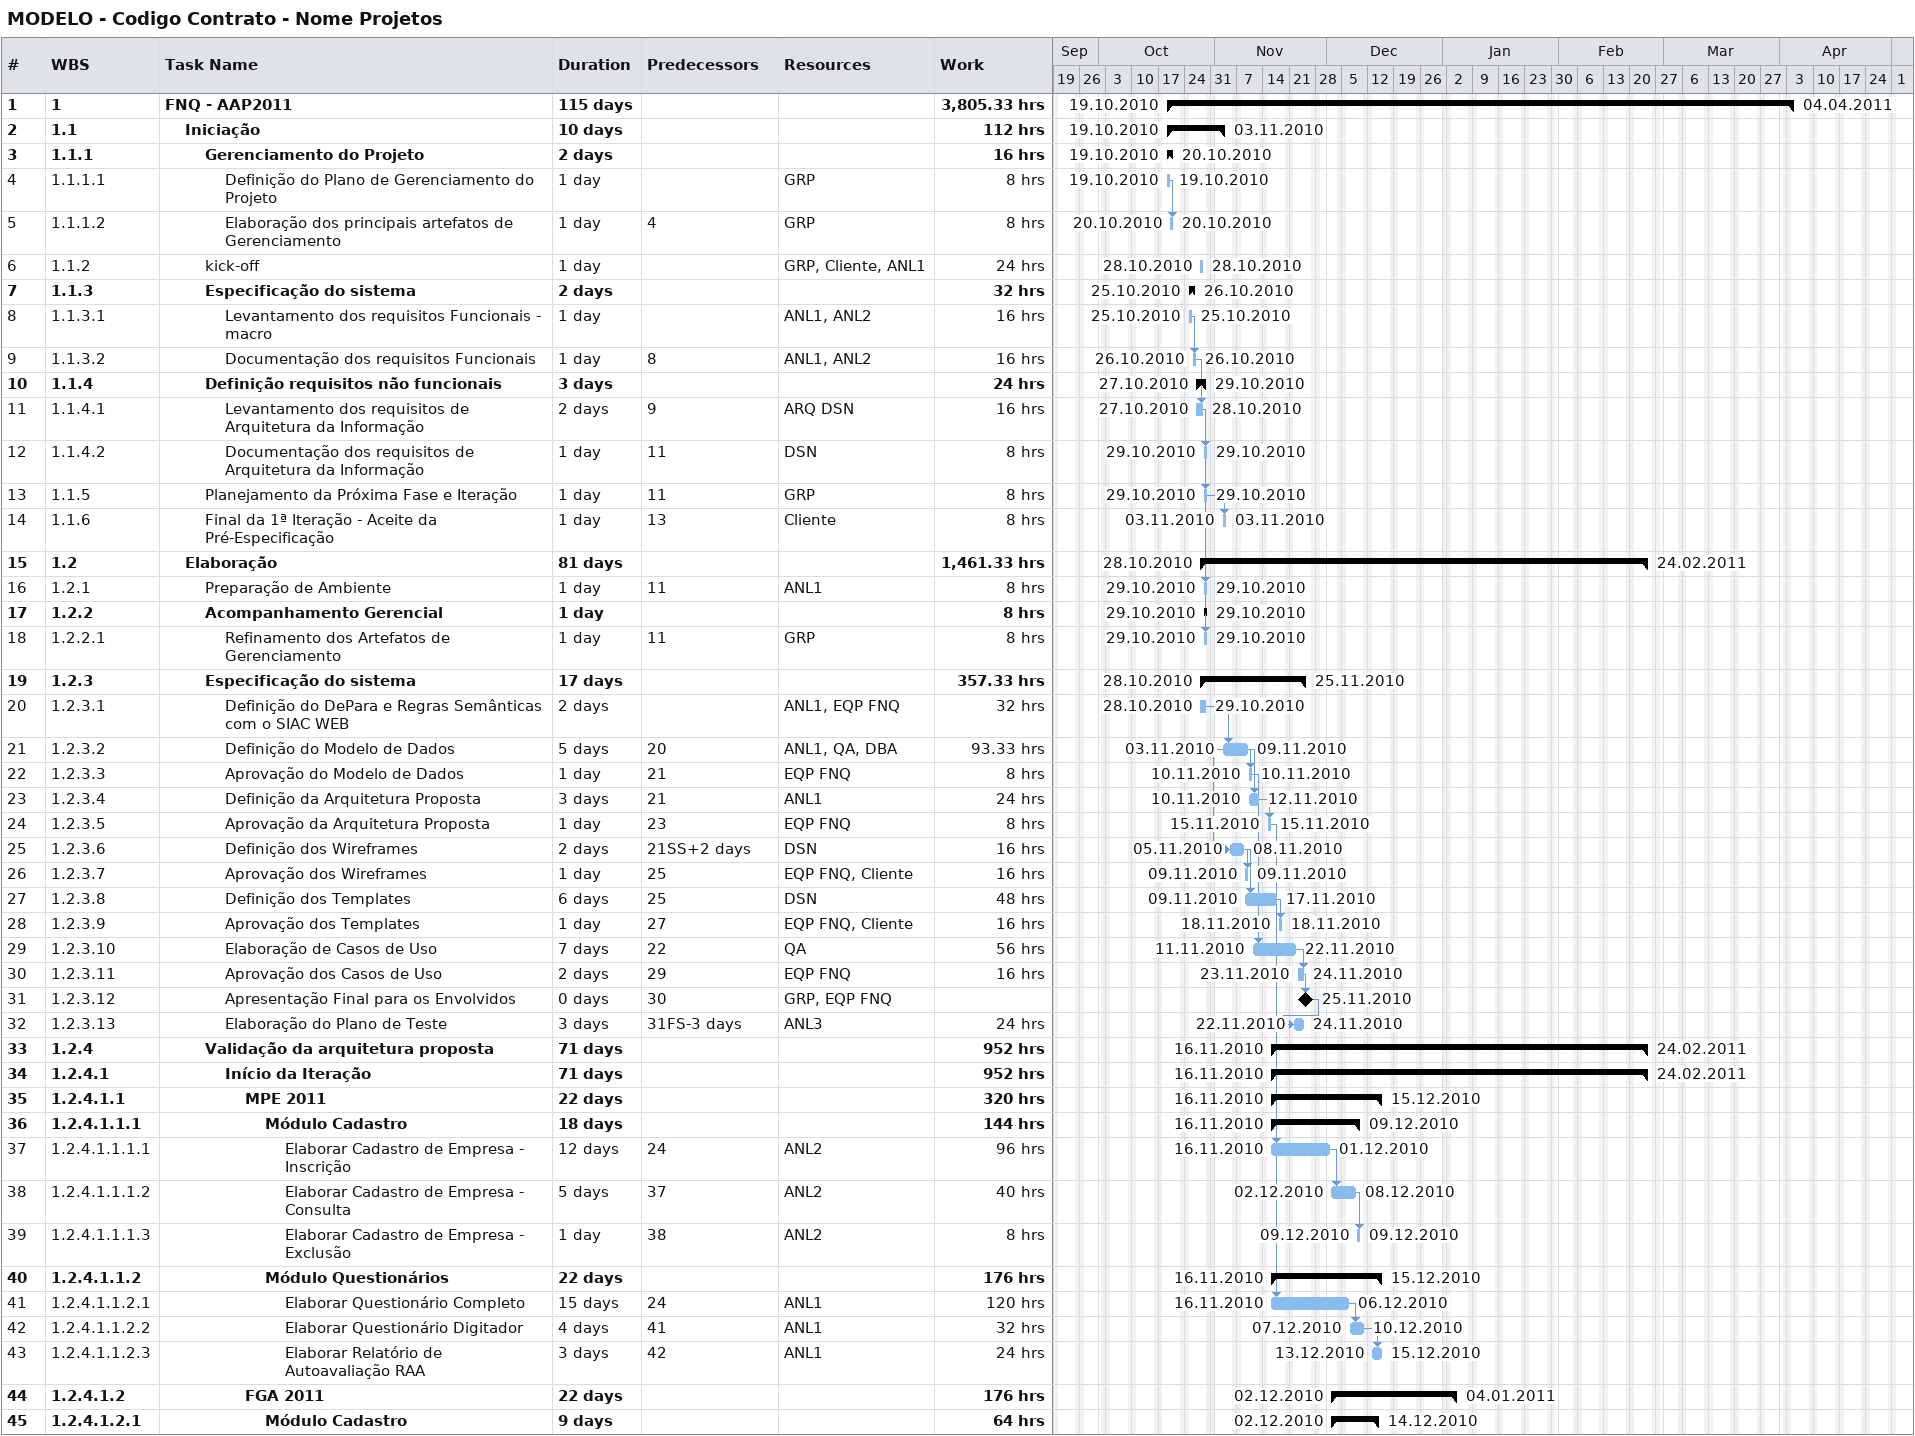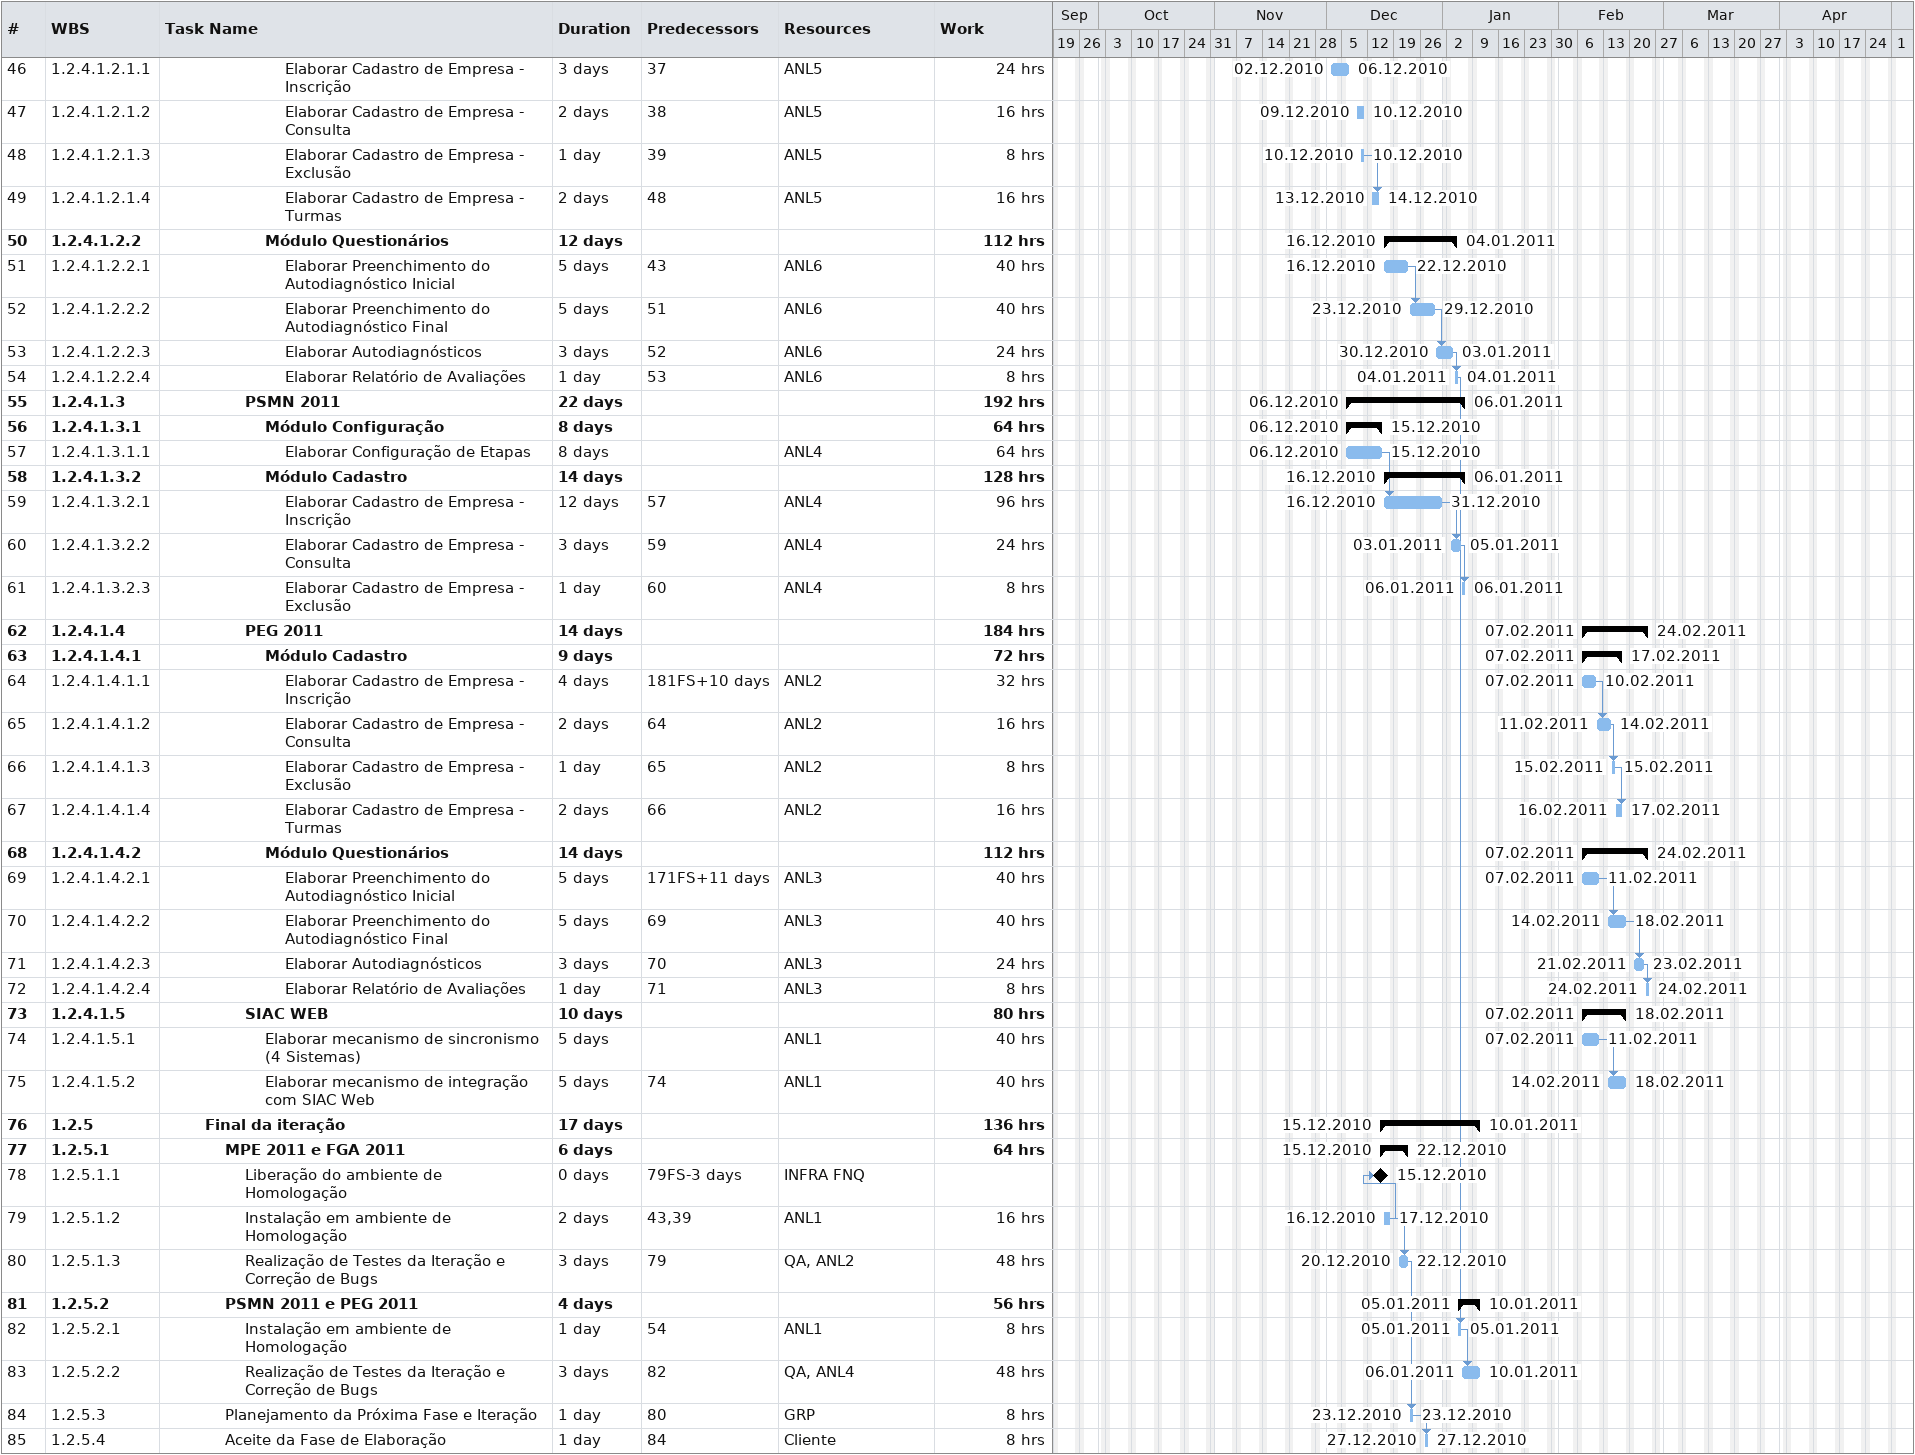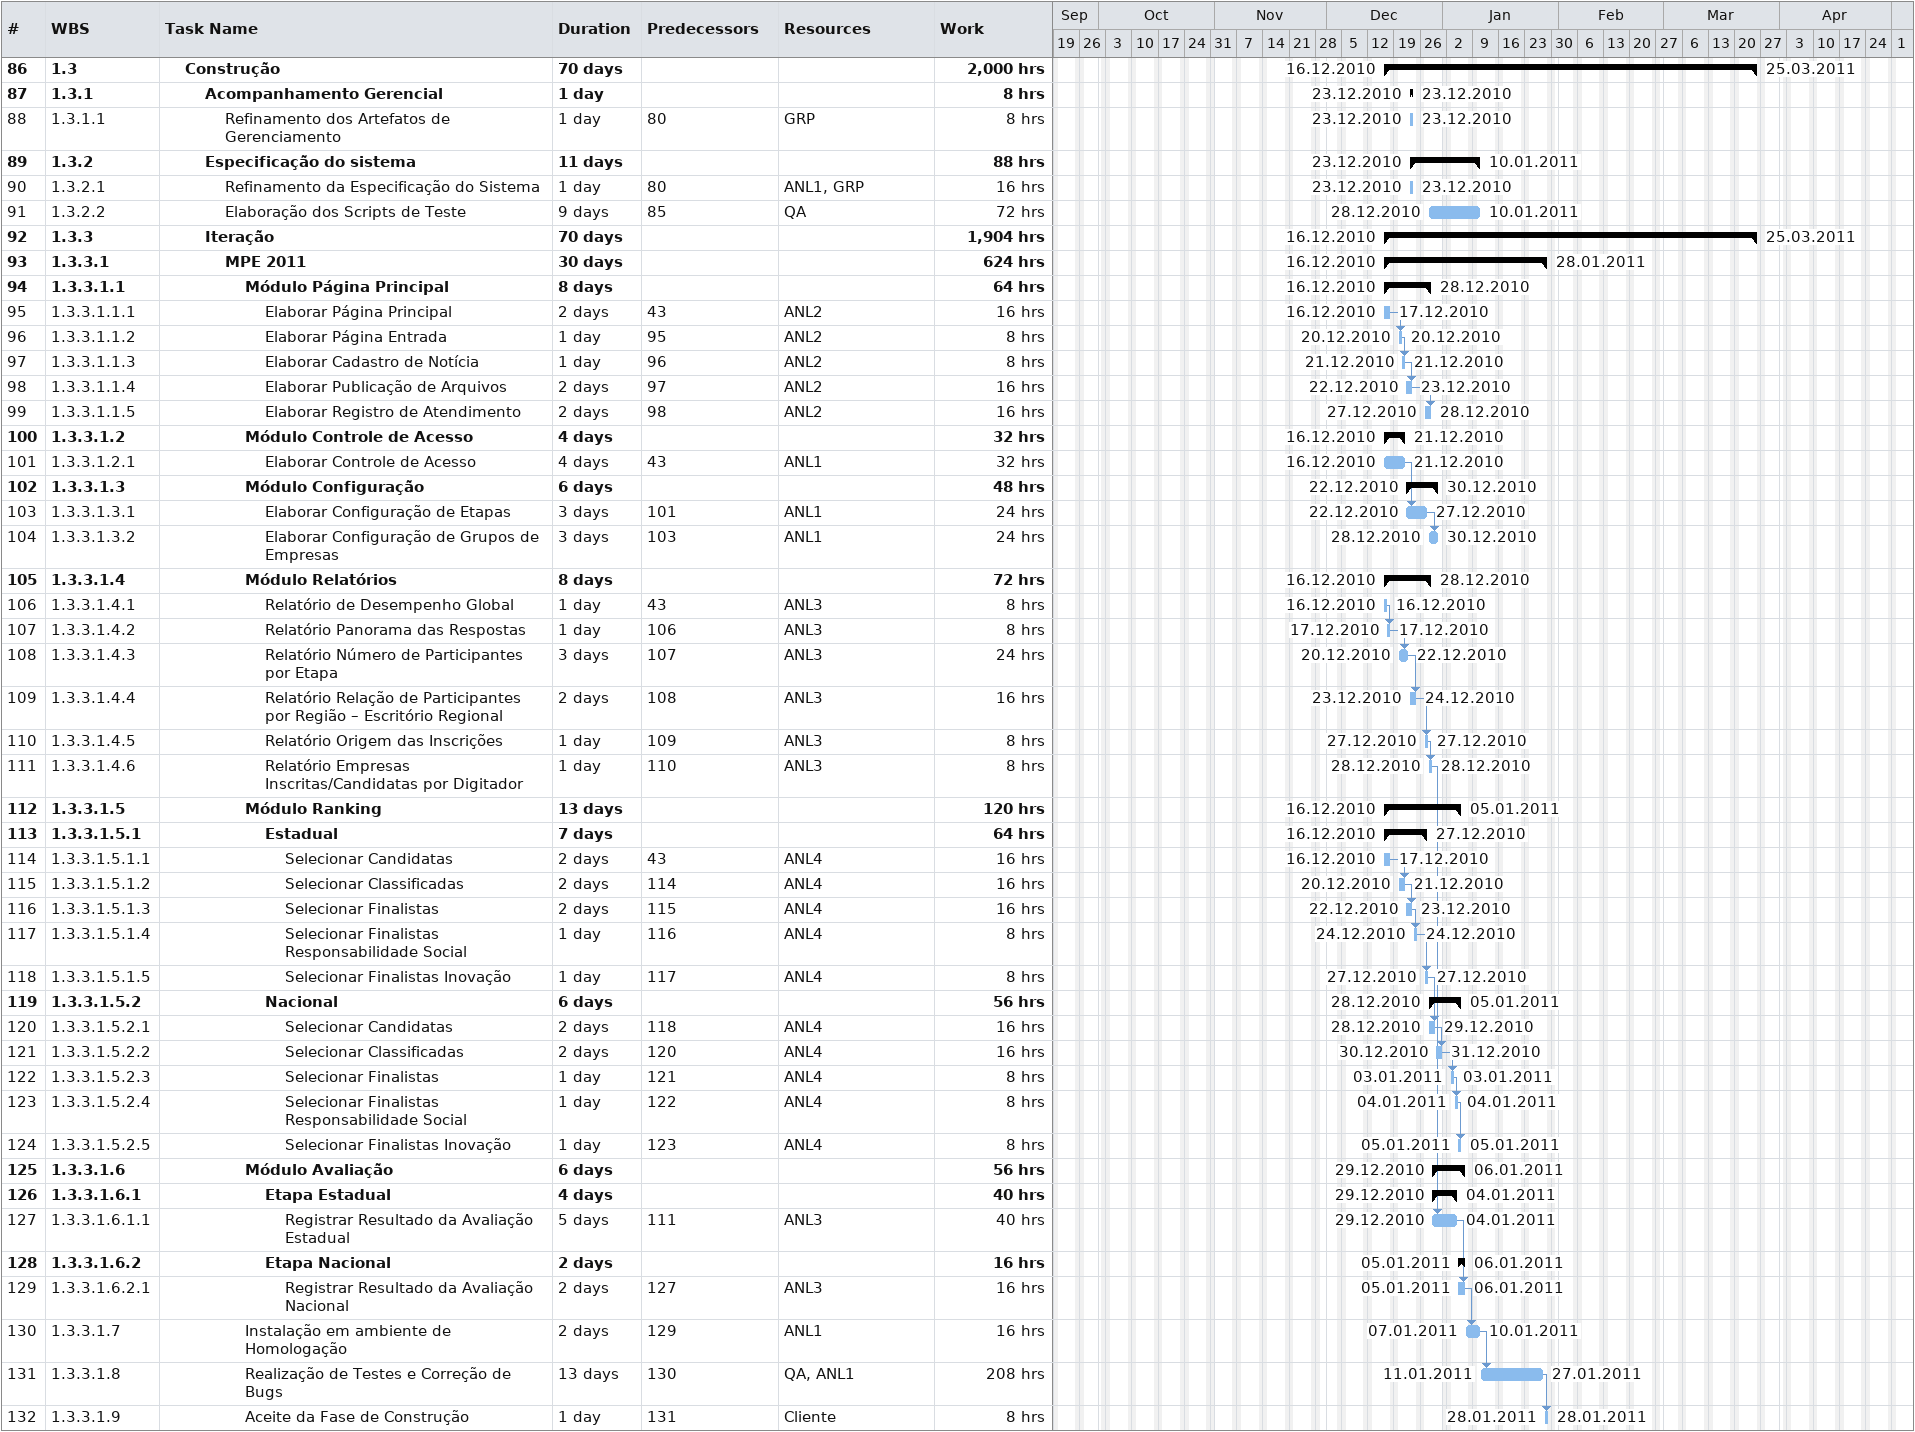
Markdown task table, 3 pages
MODELO - Codigo Contrato - Nome Projetos

| ID | WBS | Task | Duration | Start | Finish | Predecessors | Resources | Work (h) |
|---|---|---|---|---|---|---|---|---|
| 1 | 1 | **FNQ - AAP2011** | 115d | 2010-10-19 | 2011-04-04 |  |  | 3805.33 |
| 2 | 1.1 | **Iniciação** | 10d | 2010-10-19 | 2010-11-03 |  |  | 112 |
| 3 | 1.1.1 | **Gerenciamento do Projeto** | 2d | 2010-10-19 | 2010-10-20 |  |  | 16 |
| 4 | 1.1.1.1 | Definição do Plano de Gerenciamento do Projeto | 1d | 2010-10-19 | 2010-10-19 |  | GRP | 8 |
| 5 | 1.1.1.2 | Elaboração dos principais artefatos de Gerenciamento | 1d | 2010-10-20 | 2010-10-20 | 4 | GRP | 8 |
| 6 | 1.1.2 | kick-off | 1d | 2010-10-28 | 2010-10-28 |  | GRP, Cliente, ANL1 | 24 |
| 7 | 1.1.3 | **Especificação do sistema** | 2d | 2010-10-25 | 2010-10-26 |  |  | 32 |
| 8 | 1.1.3.1 | Levantamento dos requisitos Funcionais - macro | 1d | 2010-10-25 | 2010-10-25 |  | ANL1, ANL2 | 16 |
| 9 | 1.1.3.2 | Documentação dos requisitos Funcionais | 1d | 2010-10-26 | 2010-10-26 | 8 | ANL1, ANL2 | 16 |
| 10 | 1.1.4 | **Definição requisitos não funcionais** | 3d | 2010-10-27 | 2010-10-29 |  |  | 24 |
| 11 | 1.1.4.1 | Levantamento dos requisitos de Arquitetura da Informação | 2d | 2010-10-27 | 2010-10-28 | 9 | ARQ DSN | 16 |
| 12 | 1.1.4.2 | Documentação dos requisitos de Arquitetura da Informação | 1d | 2010-10-29 | 2010-10-29 | 11 | DSN | 8 |
| 13 | 1.1.5 | Planejamento da Próxima Fase e Iteração | 1d | 2010-10-29 | 2010-10-29 | 11 | GRP | 8 |
| 14 | 1.1.6 | Final da 1ª Iteração - Aceite da Pré-Especificação | 1d | 2010-11-03 | 2010-11-03 | 13 | Cliente | 8 |
| 15 | 1.2 | **Elaboração** | 81d | 2010-10-28 | 2011-02-24 |  |  | 1461.33 |
| 16 | 1.2.1 | Preparação de Ambiente | 1d | 2010-10-29 | 2010-10-29 | 11 | ANL1 | 8 |
| 17 | 1.2.2 | **Acompanhamento Gerencial** | 1d | 2010-10-29 | 2010-10-29 |  |  | 8 |
| 18 | 1.2.2.1 | Refinamento dos Artefatos de Gerenciamento | 1d | 2010-10-29 | 2010-10-29 | 11 | GRP | 8 |
| 19 | 1.2.3 | **Especificação do sistema** | 17d | 2010-10-28 | 2010-11-25 |  |  | 357.33 |
| 20 | 1.2.3.1 | Definição do DePara e Regras Semânticas com o SIAC WEB | 2d | 2010-10-28 | 2010-10-29 |  | ANL1, EQP FNQ | 32 |
| 21 | 1.2.3.2 | Definição do Modelo de Dados | 5d | 2010-11-03 | 2010-11-09 | 20 | ANL1, QA, DBA | 93.33 |
| 22 | 1.2.3.3 | Aprovação do Modelo de Dados | 1d | 2010-11-10 | 2010-11-10 | 21 | EQP FNQ | 8 |
| 23 | 1.2.3.4 | Definição da Arquitetura Proposta | 3d | 2010-11-10 | 2010-11-12 | 21 | ANL1 | 24 |
| 24 | 1.2.3.5 | Aprovação da Arquitetura Proposta | 1d | 2010-11-15 | 2010-11-15 | 23 | EQP FNQ | 8 |
| 25 | 1.2.3.6 | Definição dos Wireframes | 2d | 2010-11-05 | 2010-11-08 | 21SS+2d | DSN | 16 |
| 26 | 1.2.3.7 | Aprovação dos Wireframes | 1d | 2010-11-09 | 2010-11-09 | 25 | EQP FNQ, Cliente | 16 |
| 27 | 1.2.3.8 | Definição dos Templates | 6d | 2010-11-09 | 2010-11-17 | 25 | DSN | 48 |
| 28 | 1.2.3.9 | Aprovação dos Templates | 1d | 2010-11-18 | 2010-11-18 | 27 | EQP FNQ, Cliente | 16 |
| 29 | 1.2.3.10 | Elaboração de Casos de Uso | 7d | 2010-11-11 | 2010-11-22 | 22 | QA | 56 |
| 30 | 1.2.3.11 | Aprovação dos Casos de Uso | 2d | 2010-11-23 | 2010-11-24 | 29 | EQP FNQ | 16 |
| 31 | 1.2.3.12 | Apresentação Final para os Envolvidos | 0d | 2010-11-25 | 2010-11-25 | 30 | GRP, EQP FNQ |  |
| 32 | 1.2.3.13 | Elaboração do Plano de Teste | 3d | 2010-11-22 | 2010-11-24 | 31FS-3d | ANL3 | 24 |
| 33 | 1.2.4 | **Validação da arquitetura proposta** | 71d | 2010-11-16 | 2011-02-24 |  |  | 952 |
| 34 | 1.2.4.1 | **Início da Iteração** | 71d | 2010-11-16 | 2011-02-24 |  |  | 952 |
| 35 | 1.2.4.1.1 | **MPE 2011** | 22d | 2010-11-16 | 2010-12-15 |  |  | 320 |
| 36 | 1.2.4.1.1.1 | **Módulo Cadastro** | 18d | 2010-11-16 | 2010-12-09 |  |  | 144 |
| 37 | 1.2.4.1.1.1.1 | Elaborar Cadastro de Empresa - Inscrição | 12d | 2010-11-16 | 2010-12-01 | 24 | ANL2 | 96 |
| 38 | 1.2.4.1.1.1.2 | Elaborar Cadastro de Empresa - Consulta | 5d | 2010-12-02 | 2010-12-08 | 37 | ANL2 | 40 |
| 39 | 1.2.4.1.1.1.3 | Elaborar Cadastro de Empresa - Exclusão | 1d | 2010-12-09 | 2010-12-09 | 38 | ANL2 | 8 |
| 40 | 1.2.4.1.1.2 | **Módulo Questionários** | 22d | 2010-11-16 | 2010-12-15 |  |  | 176 |
| 41 | 1.2.4.1.1.2.1 | Elaborar Questionário Completo | 15d | 2010-11-16 | 2010-12-06 | 24 | ANL1 | 120 |
| 42 | 1.2.4.1.1.2.2 | Elaborar Questionário Digitador | 4d | 2010-12-07 | 2010-12-10 | 41 | ANL1 | 32 |
| 43 | 1.2.4.1.1.2.3 | Elaborar Relatório de Autoavaliação RAA | 3d | 2010-12-13 | 2010-12-15 | 42 | ANL1 | 24 |
| 44 | 1.2.4.1.2 | **FGA 2011** | 22d | 2010-12-02 | 2011-01-04 |  |  | 176 |
| 45 | 1.2.4.1.2.1 | **Módulo Cadastro** | 9d | 2010-12-02 | 2010-12-14 |  |  | 64 |
| 46 | 1.2.4.1.2.1.1 | Elaborar Cadastro de Empresa - Inscrição | 3d | 2010-12-02 | 2010-12-06 | 37 | ANL5 | 24 |
| 47 | 1.2.4.1.2.1.2 | Elaborar Cadastro de Empresa - Consulta | 2d | 2010-12-09 | 2010-12-10 | 38 | ANL5 | 16 |
| 48 | 1.2.4.1.2.1.3 | Elaborar Cadastro de Empresa - Exclusão | 1d | 2010-12-10 | 2010-12-10 | 39 | ANL5 | 8 |
| 49 | 1.2.4.1.2.1.4 | Elaborar Cadastro de Empresa - Turmas | 2d | 2010-12-13 | 2010-12-14 | 48 | ANL5 | 16 |
| 50 | 1.2.4.1.2.2 | **Módulo Questionários** | 12d | 2010-12-16 | 2011-01-04 |  |  | 112 |
| 51 | 1.2.4.1.2.2.1 | Elaborar Preenchimento do Autodiagnóstico Inicial | 5d | 2010-12-16 | 2010-12-22 | 43 | ANL6 | 40 |
| 52 | 1.2.4.1.2.2.2 | Elaborar Preenchimento do Autodiagnóstico Final | 5d | 2010-12-23 | 2010-12-29 | 51 | ANL6 | 40 |
| 53 | 1.2.4.1.2.2.3 | Elaborar Autodiagnósticos | 3d | 2010-12-30 | 2011-01-03 | 52 | ANL6 | 24 |
| 54 | 1.2.4.1.2.2.4 | Elaborar Relatório de Avaliações | 1d | 2011-01-04 | 2011-01-04 | 53 | ANL6 | 8 |
| 55 | 1.2.4.1.3 | **PSMN 2011** | 22d | 2010-12-06 | 2011-01-06 |  |  | 192 |
| 56 | 1.2.4.1.3.1 | **Módulo Configuração** | 8d | 2010-12-06 | 2010-12-15 |  |  | 64 |
| 57 | 1.2.4.1.3.1.1 | Elaborar Configuração de Etapas | 8d | 2010-12-06 | 2010-12-15 |  | ANL4 | 64 |
| 58 | 1.2.4.1.3.2 | **Módulo Cadastro** | 14d | 2010-12-16 | 2011-01-06 |  |  | 128 |
| 59 | 1.2.4.1.3.2.1 | Elaborar Cadastro de Empresa - Inscrição | 12d | 2010-12-16 | 2010-12-31 | 57 | ANL4 | 96 |
| 60 | 1.2.4.1.3.2.2 | Elaborar Cadastro de Empresa - Consulta | 3d | 2011-01-03 | 2011-01-05 | 59 | ANL4 | 24 |
| 61 | 1.2.4.1.3.2.3 | Elaborar Cadastro de Empresa - Exclusão | 1d | 2011-01-06 | 2011-01-06 | 60 | ANL4 | 8 |
| 62 | 1.2.4.1.4 | **PEG 2011** | 14d | 2011-02-07 | 2011-02-24 |  |  | 184 |
| 63 | 1.2.4.1.4.1 | **Módulo Cadastro** | 9d | 2011-02-07 | 2011-02-17 |  |  | 72 |
| 64 | 1.2.4.1.4.1.1 | Elaborar Cadastro de Empresa - Inscrição | 4d | 2011-02-07 | 2011-02-10 | 181FS+10d | ANL2 | 32 |
| 65 | 1.2.4.1.4.1.2 | Elaborar Cadastro de Empresa - Consulta | 2d | 2011-02-11 | 2011-02-14 | 64 | ANL2 | 16 |
| 66 | 1.2.4.1.4.1.3 | Elaborar Cadastro de Empresa - Exclusão | 1d | 2011-02-15 | 2011-02-15 | 65 | ANL2 | 8 |
| 67 | 1.2.4.1.4.1.4 | Elaborar Cadastro de Empresa - Turmas | 2d | 2011-02-16 | 2011-02-17 | 66 | ANL2 | 16 |
| 68 | 1.2.4.1.4.2 | **Módulo Questionários** | 14d | 2011-02-07 | 2011-02-24 |  |  | 112 |
| 69 | 1.2.4.1.4.2.1 | Elaborar Preenchimento do Autodiagnóstico Inicial | 5d | 2011-02-07 | 2011-02-11 | 171FS+11d | ANL3 | 40 |
| 70 | 1.2.4.1.4.2.2 | Elaborar Preenchimento do Autodiagnóstico Final | 5d | 2011-02-14 | 2011-02-18 | 69 | ANL3 | 40 |
| 71 | 1.2.4.1.4.2.3 | Elaborar Autodiagnósticos | 3d | 2011-02-21 | 2011-02-23 | 70 | ANL3 | 24 |
| 72 | 1.2.4.1.4.2.4 | Elaborar Relatório de Avaliações | 1d | 2011-02-24 | 2011-02-24 | 71 | ANL3 | 8 |
| 73 | 1.2.4.1.5 | **SIAC WEB** | 10d | 2011-02-07 | 2011-02-18 |  |  | 80 |
| 74 | 1.2.4.1.5.1 | Elaborar mecanismo de sincronismo (4 Sistemas) | 5d | 2011-02-07 | 2011-02-11 |  | ANL1 | 40 |
| 75 | 1.2.4.1.5.2 | Elaborar mecanismo de integração com SIAC Web | 5d | 2011-02-14 | 2011-02-18 | 74 | ANL1 | 40 |
| 76 | 1.2.5 | **Final da iteração** | 17d | 2010-12-15 | 2011-01-10 |  |  | 136 |
| 77 | 1.2.5.1 | **MPE 2011 e FGA 2011** | 6d | 2010-12-15 | 2010-12-22 |  |  | 64 |
| 78 | 1.2.5.1.1 | Liberação do ambiente de Homologação | 0d | 2010-12-15 | 2010-12-15 | 79FS-3d | INFRA FNQ |  |
| 79 | 1.2.5.1.2 | Instalação em ambiente de Homologação | 2d | 2010-12-16 | 2010-12-17 | 43, 39 | ANL1 | 16 |
| 80 | 1.2.5.1.3 | Realização de Testes da Iteração e Correção de Bugs | 3d | 2010-12-20 | 2010-12-22 | 79 | QA, ANL2 | 48 |
| 81 | 1.2.5.2 | **PSMN 2011 e PEG 2011** | 4d | 2011-01-05 | 2011-01-10 |  |  | 56 |
| 82 | 1.2.5.2.1 | Instalação em ambiente de Homologação | 1d | 2011-01-05 | 2011-01-05 | 54 | ANL1 | 8 |
| 83 | 1.2.5.2.2 | Realização de Testes da Iteração e Correção de Bugs | 3d | 2011-01-06 | 2011-01-10 | 82 | QA, ANL4 | 48 |
| 84 | 1.2.5.3 | Planejamento da Próxima Fase e Iteração | 1d | 2010-12-23 | 2010-12-23 | 80 | GRP | 8 |
| 85 | 1.2.5.4 | Aceite da Fase de Elaboração | 1d | 2010-12-27 | 2010-12-27 | 84 | Cliente | 8 |
| 86 | 1.3 | **Construção** | 70d | 2010-12-16 | 2011-03-25 |  |  | 2000 |
| 87 | 1.3.1 | **Acompanhamento Gerencial** | 1d | 2010-12-23 | 2010-12-23 |  |  | 8 |
| 88 | 1.3.1.1 | Refinamento dos Artefatos de Gerenciamento | 1d | 2010-12-23 | 2010-12-23 | 80 | GRP | 8 |
| 89 | 1.3.2 | **Especificação do sistema** | 11d | 2010-12-23 | 2011-01-10 |  |  | 88 |
| 90 | 1.3.2.1 | Refinamento da Especificação do Sistema | 1d | 2010-12-23 | 2010-12-23 | 80 | ANL1, GRP | 16 |
| 91 | 1.3.2.2 | Elaboração dos Scripts de Teste | 9d | 2010-12-28 | 2011-01-10 | 85 | QA | 72 |
| 92 | 1.3.3 | **Iteração** | 70d | 2010-12-16 | 2011-03-25 |  |  | 1904 |
| 93 | 1.3.3.1 | **MPE 2011** | 30d | 2010-12-16 | 2011-01-28 |  |  | 624 |
| 94 | 1.3.3.1.1 | **Módulo Página Principal** | 8d | 2010-12-16 | 2010-12-28 |  |  | 64 |
| 95 | 1.3.3.1.1.1 | Elaborar Página Principal | 2d | 2010-12-16 | 2010-12-17 | 43 | ANL2 | 16 |
| 96 | 1.3.3.1.1.2 | Elaborar Página Entrada | 1d | 2010-12-20 | 2010-12-20 | 95 | ANL2 | 8 |
| 97 | 1.3.3.1.1.3 | Elaborar Cadastro de Notícia | 1d | 2010-12-21 | 2010-12-21 | 96 | ANL2 | 8 |
| 98 | 1.3.3.1.1.4 | Elaborar Publicação de Arquivos | 2d | 2010-12-22 | 2010-12-23 | 97 | ANL2 | 16 |
| 99 | 1.3.3.1.1.5 | Elaborar Registro de Atendimento | 2d | 2010-12-27 | 2010-12-28 | 98 | ANL2 | 16 |
| 100 | 1.3.3.1.2 | **Módulo Controle de Acesso** | 4d | 2010-12-16 | 2010-12-21 |  |  | 32 |
| 101 | 1.3.3.1.2.1 | Elaborar Controle de Acesso | 4d | 2010-12-16 | 2010-12-21 | 43 | ANL1 | 32 |
| 102 | 1.3.3.1.3 | **Módulo Configuração** | 6d | 2010-12-22 | 2010-12-30 |  |  | 48 |
| 103 | 1.3.3.1.3.1 | Elaborar Configuração de Etapas | 3d | 2010-12-22 | 2010-12-27 | 101 | ANL1 | 24 |
| 104 | 1.3.3.1.3.2 | Elaborar Configuração de Grupos de Empresas | 3d | 2010-12-28 | 2010-12-30 | 103 | ANL1 | 24 |
| 105 | 1.3.3.1.4 | **Módulo Relatórios** | 8d | 2010-12-16 | 2010-12-28 |  |  | 72 |
| 106 | 1.3.3.1.4.1 | Relatório de Desempenho Global | 1d | 2010-12-16 | 2010-12-16 | 43 | ANL3 | 8 |
| 107 | 1.3.3.1.4.2 | Relatório Panorama das Respostas | 1d | 2010-12-17 | 2010-12-17 | 106 | ANL3 | 8 |
| 108 | 1.3.3.1.4.3 | Relatório Número de Participantes por Etapa | 3d | 2010-12-20 | 2010-12-22 | 107 | ANL3 | 24 |
| 109 | 1.3.3.1.4.4 | Relatório Relação de Participantes por Região – Escritório Regional | 2d | 2010-12-23 | 2010-12-24 | 108 | ANL3 | 16 |
| 110 | 1.3.3.1.4.5 | Relatório Origem das Inscrições | 1d | 2010-12-27 | 2010-12-27 | 109 | ANL3 | 8 |
| 111 | 1.3.3.1.4.6 | Relatório Empresas Inscritas/Candidatas por Digitador | 1d | 2010-12-28 | 2010-12-28 | 110 | ANL3 | 8 |
| 112 | 1.3.3.1.5 | **Módulo Ranking** | 13d | 2010-12-16 | 2011-01-05 |  |  | 120 |
| 113 | 1.3.3.1.5.1 | **Estadual** | 7d | 2010-12-16 | 2010-12-27 |  |  | 64 |
| 114 | 1.3.3.1.5.1.1 | Selecionar Candidatas | 2d | 2010-12-16 | 2010-12-17 | 43 | ANL4 | 16 |
| 115 | 1.3.3.1.5.1.2 | Selecionar Classificadas | 2d | 2010-12-20 | 2010-12-21 | 114 | ANL4 | 16 |
| 116 | 1.3.3.1.5.1.3 | Selecionar Finalistas | 2d | 2010-12-22 | 2010-12-23 | 115 | ANL4 | 16 |
| 117 | 1.3.3.1.5.1.4 | Selecionar Finalistas Responsabilidade Social | 1d | 2010-12-24 | 2010-12-24 | 116 | ANL4 | 8 |
| 118 | 1.3.3.1.5.1.5 | Selecionar Finalistas Inovação | 1d | 2010-12-27 | 2010-12-27 | 117 | ANL4 | 8 |
| 119 | 1.3.3.1.5.2 | **Nacional** | 6d | 2010-12-28 | 2011-01-05 |  |  | 56 |
| 120 | 1.3.3.1.5.2.1 | Selecionar Candidatas | 2d | 2010-12-28 | 2010-12-29 | 118 | ANL4 | 16 |
| 121 | 1.3.3.1.5.2.2 | Selecionar Classificadas | 2d | 2010-12-30 | 2010-12-31 | 120 | ANL4 | 16 |
| 122 | 1.3.3.1.5.2.3 | Selecionar Finalistas | 1d | 2011-01-03 | 2011-01-03 | 121 | ANL4 | 8 |
| 123 | 1.3.3.1.5.2.4 | Selecionar Finalistas Responsabilidade Social | 1d | 2011-01-04 | 2011-01-04 | 122 | ANL4 | 8 |
| 124 | 1.3.3.1.5.2.5 | Selecionar Finalistas Inovação | 1d | 2011-01-05 | 2011-01-05 | 123 | ANL4 | 8 |
| 125 | 1.3.3.1.6 | **Módulo Avaliação** | 6d | 2010-12-29 | 2011-01-06 |  |  | 56 |
| 126 | 1.3.3.1.6.1 | **Etapa Estadual** | 4d | 2010-12-29 | 2011-01-04 |  |  | 40 |
| 127 | 1.3.3.1.6.1.1 | Registrar Resultado da Avaliação Estadual | 5d | 2010-12-29 | 2011-01-04 | 111 | ANL3 | 40 |
| 128 | 1.3.3.1.6.2 | **Etapa Nacional** | 2d | 2011-01-05 | 2011-01-06 |  |  | 16 |
| 129 | 1.3.3.1.6.2.1 | Registrar Resultado da Avaliação Nacional | 2d | 2011-01-05 | 2011-01-06 | 127 | ANL3 | 16 |
| 130 | 1.3.3.1.7 | Instalação em ambiente de Homologação | 2d | 2011-01-07 | 2011-01-10 | 129 | ANL1 | 16 |
| 131 | 1.3.3.1.8 | Realização de Testes e Correção de Bugs | 13d | 2011-01-11 | 2011-01-27 | 130 | QA, ANL1 | 208 |
| 132 | 1.3.3.1.9 | Aceite da Fase de Construção | 1d | 2011-01-28 | 2011-01-28 | 131 | Cliente | 8 |
